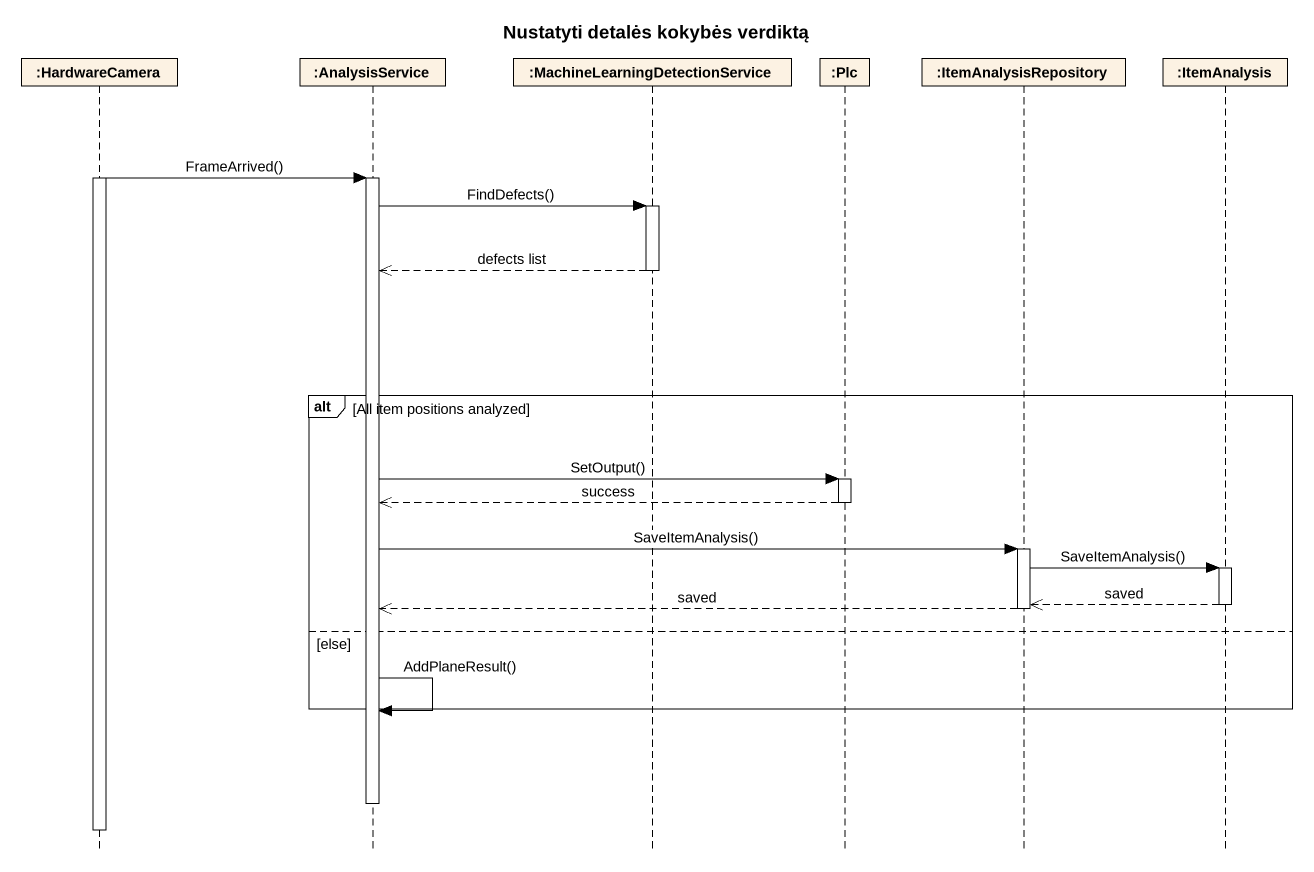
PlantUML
@startuml
title Nustatyti detalės kokybės verdiktą
hide footbox
participant ":HardwareCamera" as HardwareCamera
participant ":AnalysisService" as AnalysisService
participant ":MachineLearningDetectionService" as MachineLearningDetectionServ
participant ":Plc" as Plc
participant ":ItemAnalysisRepository" as ItemAnalysisRepository
participant ":ItemAnalysis" as ItemAnalysis

activate HardwareCamera
HardwareCamera -> AnalysisService : FrameArrived()
activate AnalysisService
AnalysisService -> MachineLearningDetectionServ : FindDefects()
activate MachineLearningDetectionServ
MachineLearningDetectionServ -->> AnalysisService : defects list
deactivate MachineLearningDetectionServ
alt All item positions analyzed
  AnalysisService -> Plc : SetOutput()
  activate Plc
  Plc -->> AnalysisService : success
  deactivate Plc
  AnalysisService -> ItemAnalysisRepository : SaveItemAnalysis()
  activate ItemAnalysisRepository
  ItemAnalysisRepository -> ItemAnalysis : SaveItemAnalysis()
  activate ItemAnalysis
  ItemAnalysis -->> ItemAnalysisRepository : saved
  deactivate ItemAnalysis
  ItemAnalysisRepository -->> AnalysisService : saved
  deactivate ItemAnalysisRepository
else else
end
AnalysisService -> AnalysisService : AddPlaneResult()
deactivate AnalysisService
deactivate HardwareCamera
@enduml
